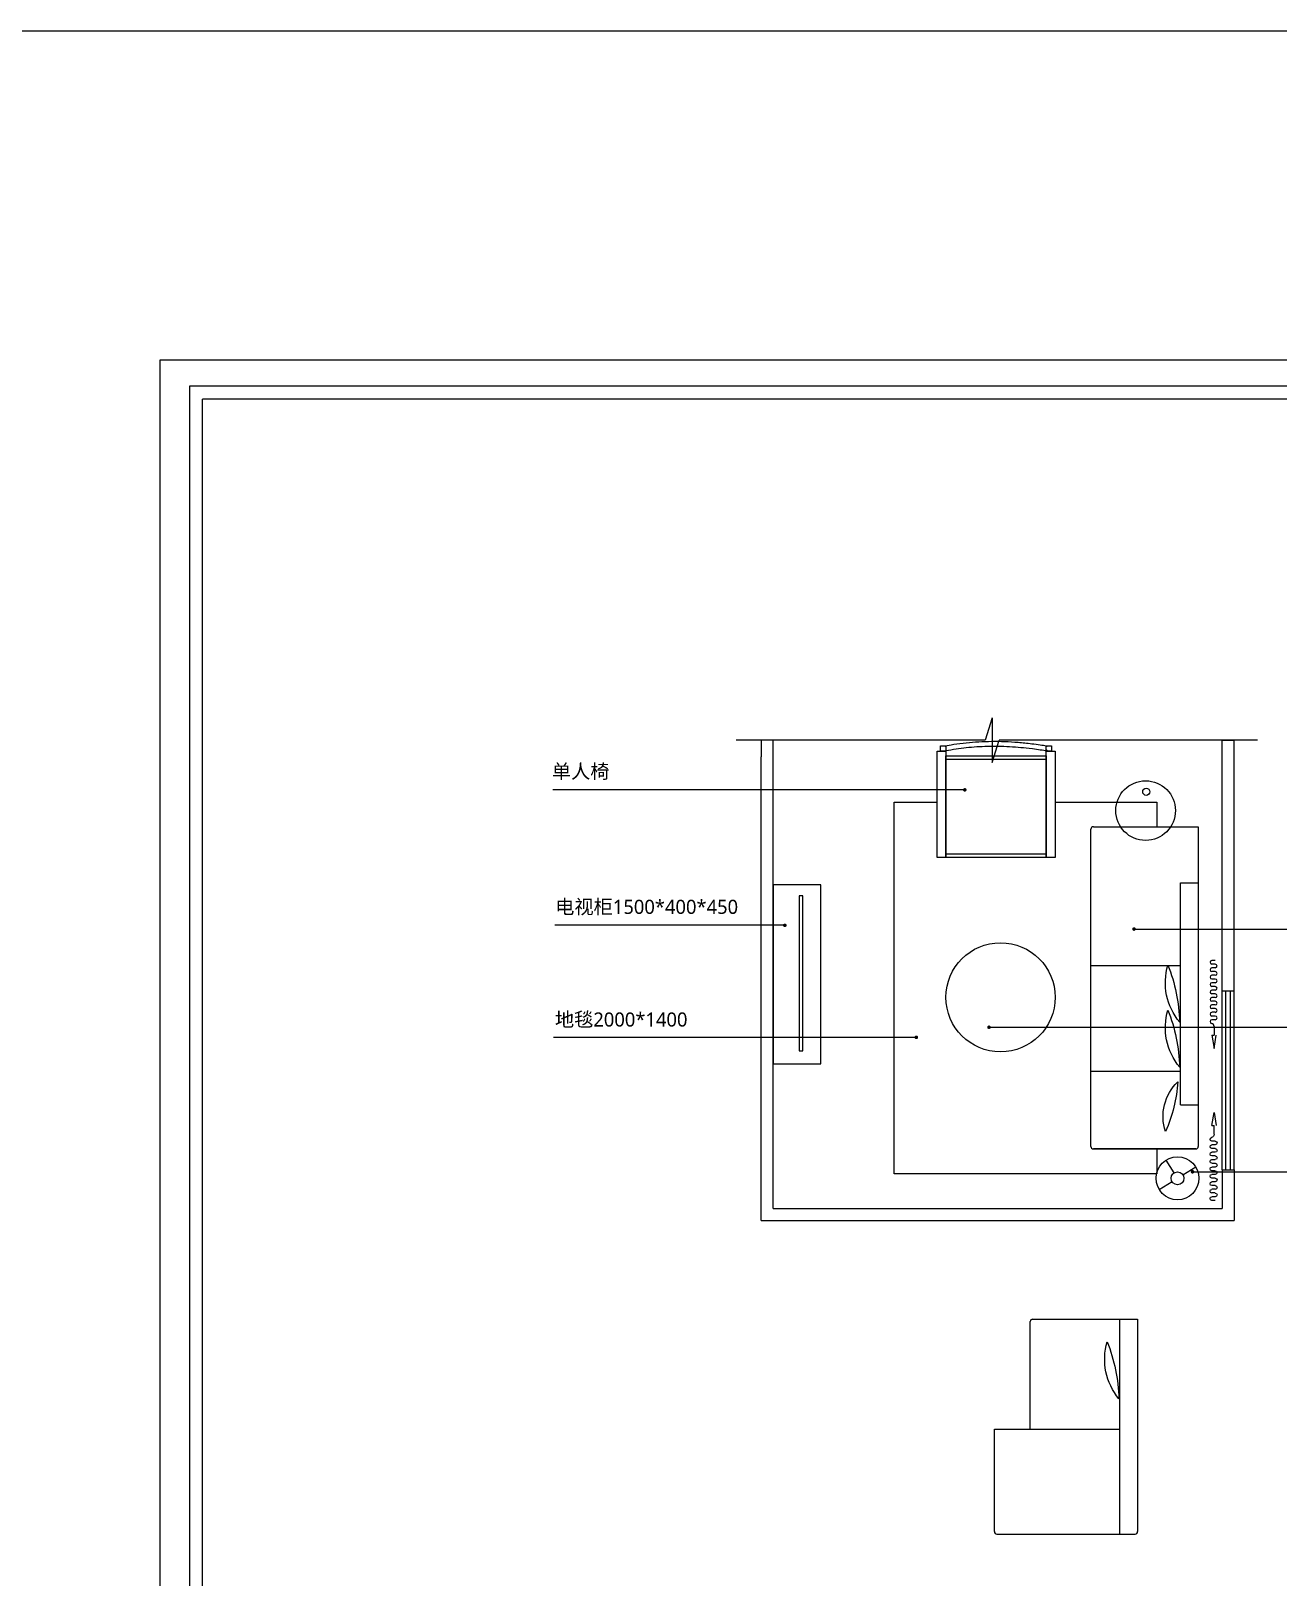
# Model space of a CAD drawing. Extents: x 96704 to 336282, y 34580 to 122302.
# Drawn here: x 269063 to 279517, y 94384 to 107343 of the extents above; entities that cross this region are included whole.
import ezdxf

# ---------------------------------------------------------------- set-up
doc = ezdxf.new("R2010")
doc.units = 0
doc.header["$LTSCALE"] = 1000
doc.header["$MEASUREMENT"] = 0
for name, color, linetype in [('A-rc 混凝土墙', 255, 'Continuous'), ('A-WINDOW-门窗', 153, 'Continuous'), ('PM-家具', 146, 'Continuous'), ('PUB_DIM', 3, 'Continuous'), ('PUB_TEXT', 7, 'Continuous'), ('WINDOW', 4, 'Continuous')]:
    doc.layers.add(name, color=color, linetype=linetype)
doc.styles.add('_TCH_DIM', font='SIMPLEX', dxfattribs={"bigfont": 'GBCBIG'})
doc.styles.get("Standard").update_dxf_attribs({"font": 'gbenor.shx', "bigfont": 'gbcbig.shx'})
doc.dimstyles.new('ISO-25', dxfattribs={"dimtxt": 2.5, "dimasz": 2.5, "dimexe": 1.25, "dimexo": 0.625, "dimtad": 1, "dimtxsty": 'Standard', "dimcen": 2.5, "dimadec": 0, "dimazin": 0, "dimtfac": 1, "dimtmove": 0, "dimatfit": 3, "dimfxl": 1, "dimarcsym": 0})

# ---------------------------------------------------------------- blocks, each defined once
blk = doc.blocks.new('图框2')
at = {"color": 251}
for p, q in [((25027, 17757), (372, 17757)), ((372, 17757), (372, 493))]:
    blk.add_line(p, q, dxfattribs=at)
for p in [(24853, 17583), (546, 667)]:
    blk.add_line(p, (546, 17583))
blk.add_lwpolyline([(-25, 145), (25375, 145), (25375, 18105), (-25, 18105)], close=True)
blk = doc.blocks.new('wetghfwefw')
at = {"layer": 'A-WINDOW-门窗', "color": 9}
for p, q in [((10350, 3958), (10277, 3958)), ((10407, 3948), (10407, 3977)), ((10438, 3948), (10438, 3977)), ((10470, 3948), (10470, 3977)), ((10501, 3948), (10501, 3977)), ((10532, 3948), (10532, 3977)), ((10563, 3948), (10563, 3977)), ((10594, 3948), (10594, 3977)), ((10625, 3948), (10625, 3977)), ((10656, 3948), (10656, 3977)), ((10687, 3948), (10687, 3977)), ((10718, 3948), (10718, 3977)), ((10749, 3948), (10749, 3977)), ((10780, 3948), (10780, 3977)), ((10811, 3948), (10811, 3977)), ((10842, 3948), (10842, 3977)), ((10873, 3948), (10873, 3977)), ((10904, 3948), (10904, 3977))]:
    blk.add_line(p, q, dxfattribs=at)
for points in [[(10277, 3976), (10167, 3958), (10277, 3941)], [(10277, 3976), (10277, 3958)]]:
    blk.add_lwpolyline(points, dxfattribs=at)
for centre, radius, start, end in [((10350, 3985), 27, 270, 348.9905), ((10392, 3977), 15.5, 0, 168.9905), ((10423, 3948), 15.5, 180, 0), ((10454, 3977), 15.5, 0, 180), ((10485, 3948), 15.5, 180, 0), ((10516, 3977), 15.5, 0, 180), ((10547, 3948), 15.5, 180, 0), ((10578, 3977), 15.5, 0, 180), ((10609, 3948), 15.5, 180, 0), ((10640, 3977), 15.5, 0, 180), ((10671, 3948), 15.5, 180, 0), ((10702, 3977), 15.5, 0, 180), ((10733, 3948), 15.5, 180, 0), ((10765, 3977), 15.5, 0, 180), ((10796, 3948), 15.5, 180, 0), ((10827, 3977), 15.5, 0, 180), ((10858, 3948), 15.5, 180, 0), ((10889, 3977), 15.5, 0, 180)]:
    blk.add_arc(centre, radius, start, end, dxfattribs=at)
blk = doc.blocks.new('345668009')
for points in [[(-136112, -21623), (-136037, -21623), (-136037, -22514), (-136112, -22514)], [(-136082, -21578), (-136037, -21578), (-136037, -21623), (-136082, -21623)], [(-135197, -21579), (-135152, -21579), (-135152, -21624), (-135197, -21624)]]:
    blk.add_lwpolyline(points, close=True)
for points in [[(-135197, -22516), (-135197, -21623)], [(-135197, -21623), (-135122, -21623), (-135122, -22514)], [(-135122, -22514), (-136037, -22514), (-136037, -21664)], [(-136037, -21664), (-135197, -21664), (-135197, -22516)], [(-135197, -22488), (-136037, -22488), (-136037, -21690)], [(-136037, -21690), (-135197, -21690), (-135197, -22516)]]:
    blk.add_lwpolyline(points)
blk.add_open_spline([(-136037, -21619), (-135655, -21544), (-135197, -21619), (-135197, -21600), (-135197, -21581), (-135655, -21507), (-136037, -21581), (-136037, -21600), (-136037, -21618)], degree=2, knots=[0, 0, 0, 1, 1, 2, 2, 3, 3, 4, 4, 4])

msp = doc.modelspace()

# ---------------------------------------------------------------- linework, layer by layer
msp.add_lwpolyline([(251742.5, 107343), (336281.5, 107343), (336281.5, 71963.5), (251742.5, 71963.5)], close=True)
at = {"layer": 'A-rc 混凝土墙'}
msp.add_line((279048.4, 101398.7), (279148.4, 101398.7), dxfattribs=at)
at = {"layer": 'A-WINDOW-门窗', "color": 9}
for p, q in [((275183.9, 101398.7), (275183.9, 101259.1)), ((275283.9, 97472.7), (275283.9, 101398.7)), ((279048.4, 99296.8), (279048.4, 101398.7)), ((279148.4, 99296.8), (279148.4, 101398.7)), ((275183.9, 97372.7), (275183.9, 101259.1)), ((275283.9, 100185.7), (275283.9, 98685.7)), ((279048.4, 99296.8), (279148.4, 99296.8)), ((279048.4, 97796.8), (279148.4, 97796.8)), ((279048.4, 97796.8), (279048.4, 97472.7)), ((279148.4, 97796.8), (279148.4, 97372.7)), ((275283.9, 97472.7), (279048.4, 97472.7)), ((275183.9, 97372.7), (275474.5, 97372.7)), ((275474.5, 97372.7), (279148.4, 97372.7))]:
    msp.add_line(p, q, dxfattribs=at)
at = {"layer": 'PM-家具'}
for p, q in [((277948.4, 99752.7), (277948.4, 100652.7)), ((277968.4, 100672.7), (278848.4, 100672.7)), ((278848.4, 100672.7), (278848.4, 97992.7)), ((275683.9, 100185.7), (275283.9, 100185.7)), ((275683.9, 98685.7), (275683.9, 100185.7)), ((278698.4, 98342), (278698.4, 100202.7)), ((278698.4, 100202.7), (278848.4, 100202.7)), ((275503.1, 100094), (275503.1, 98794)), ((275533.1, 100094), (275503.1, 100094)), ((275533.1, 98794), (275533.1, 100094)), ((277948.4, 97992.7), (277948.4, 99752.7)), ((277948.4, 99509.7), (278698.4, 99509.7)), ((275503.1, 98794), (275533.1, 98794)), ((275283.9, 98685.7), (275683.9, 98685.7)), ((278698.4, 98622.4), (277948.4, 98622.4)), ((278698.4, 98342), (278848.4, 98342)), ((277948.4, 97992.7), (277948.4, 98102.7)), ((278828.4, 97972.7), (277968.4, 97972.7)), ((277968.4, 97972.7), (278828.4, 97972.7)), ((277459.5, 96545.1), (278339.5, 96545.1)), ((278189.5, 94745.1), (278189.5, 96545.1)), ((278339.5, 96545.1), (278339.5, 94765.1)), ((277439.5, 95625.1), (277439.5, 96525.1)), ((277139.5, 94765.1), (277139.5, 95625.1)), ((277139.5, 95625.1), (278189.5, 95625.1)), ((277159.5, 94745.1), (278319.5, 94745.1))]:
    msp.add_line(p, q, dxfattribs=at)
for points in [[(278501.5, 97972.7), (278501.5, 97763.6), (276297.8, 97763.6), (276297.8, 100877.7), (276658.2, 100877.7)], [(277648.2, 100877.7), (278501.5, 100877.7), (278501.5, 100672.7)]]:
    msp.add_lwpolyline(points, dxfattribs=at)
for points in [[(278594, 99513.6, -0.083637), (278692.1, 99035.7, -0.251952)], [(278594, 99137.1, -0.083637), (278692.1, 98659.2, -0.251952)], [(278675.3, 98534.7, -0.0955618), (278573.1, 98120.2, -0.2878747)], [(278085, 96356.5, -0.083637), (278183.1, 95878.6, -0.251952)]]:
    msp.add_lwpolyline(points, format="xyb", close=True, dxfattribs=at)
at = {"layer": 'PM-家具', "color": 250}
for points in [[(278645.3, 97772.3), (278578.5, 97879.1)], [(278719.8, 97755.3), (278826.6, 97822.1)], [(278628.3, 97697.9), (278521.5, 97631)]]:
    msp.add_lwpolyline(points, dxfattribs=at)
at = {"layer": 'PM-家具'}
for centre, radius in [((278406.9, 100808.3), 250), ((278412, 100966.3), 30), ((277190.7, 99243.5), 457.5), ((278674, 97726.6), 180)]:
    msp.add_circle(centre, radius, dxfattribs=at)
at = {"layer": 'PM-家具', "color": 250}
msp.add_circle((278674, 97726.6), 54, dxfattribs=at)
at = {"layer": 'PM-家具'}
for centre, start, end in [((277968.4, 100652.7), 90, 180), ((277968.4, 97992.7), 180, 270), ((277968.4, 97992.7), 180, 270), ((278828.4, 97992.7), 270, 0), ((277459.5, 96525.1), 90, 180), ((277159.5, 94765.1), 180, 270), ((277159.5, 94765.1), 180, 270), ((278319.5, 94765.1), 270, 0)]:
    msp.add_arc(centre, 20, start, end, dxfattribs=at)
at = {"layer": 'PUB_DIM'}
for p, q in [((277120, 101585), (277062, 101398.7)), ((277120, 101585), (277120, 101212.4)), ((277062, 101398.7), (274973.2, 101398.7)), ((277120, 101212.4), (277178, 101398.7)), ((279343.8, 101398.7), (277178, 101398.7))]:
    msp.add_line(p, q, dxfattribs=at)
at = {"layer": 'WINDOW'}
for p, q in [((279048.4, 97796.8), (279048.4, 99296.8)), ((279078.4, 97796.8), (279078.4, 99296.8)), ((279118.4, 97796.8), (279118.4, 99296.8)), ((279148.4, 97796.8), (279148.4, 99296.8))]:
    msp.add_line(p, q, dxfattribs=at)

# ---------------------------------------------------------------- block references
at = {"xscale": 0.6263055771723246, "yscale": 0.6263055771723246, "zscale": 0.6263055771723246}
msp.add_blockref('图框2', (270159.5, 93245.4), dxfattribs=at)
at = {"rotation": 90}
msp.add_blockref('wetghfwefw', (282939, 88647.9), dxfattribs=at)
at = {"xscale": -1, "rotation": 90}
msp.add_blockref('wetghfwefw', (282939, 108445.6), dxfattribs=at)
at = {"layer": 'PM-家具'}
msp.add_blockref('345668009', (412770.2, 122930.5), dxfattribs=at)

# ---------------------------------------------------------------- texts
at = {"layer": 'PUB_TEXT', "char_height": 118.156, "width": 2014.837, "attachment_point": 1, "style": '_TCH_DIM'}
for s, insert in [('{\\fMicrosoft YaHei|b0|i0|c134|p34;单人椅}', (273429.4, 101196.7, 0)), ('{\\fMicrosoft YaHei|b0|i0|c134|p34;电视柜1500*400*450}', (273457.3, 100061, 0)), ('{\\fMicrosoft YaHei|b0|i0|c134|p34;地毯2000*1400}', (273454.9, 99116.7, 0))]:
    msp.add_mtext(s, dxfattribs=dict(at, insert=insert))

# ---------------------------------------------------------------- leaders
at = {"layer": 'PUB_DIM'}
for points in [[(276890.7, 100982.3, 0), (273436.7, 100982.3, 0)], [(275382.4, 99846.9, 0), (273454.6, 99846.9, 0)], [(278309.4, 99815.4, 0), (281184.7, 99815.4, 0)], [(277094, 98992.8, 0), (281184.7, 98992.8, 0)], [(276485, 98908, 0), (273442.2, 98908, 0)], [(278800.3, 97781.2, 0), (281184.7, 97781.2, 0)]]:
    msp.add_leader(points, dimstyle='ISO-25', override={"dimscale": 0, "dimasz": 120, "dimtad": 0, "dimldrblk": 'DotSmall', "dimfxl": 100, "dimfxlon": 1, "dimarcsym": 1}, dxfattribs=at)

doc.saveas('drawing.dxf')
